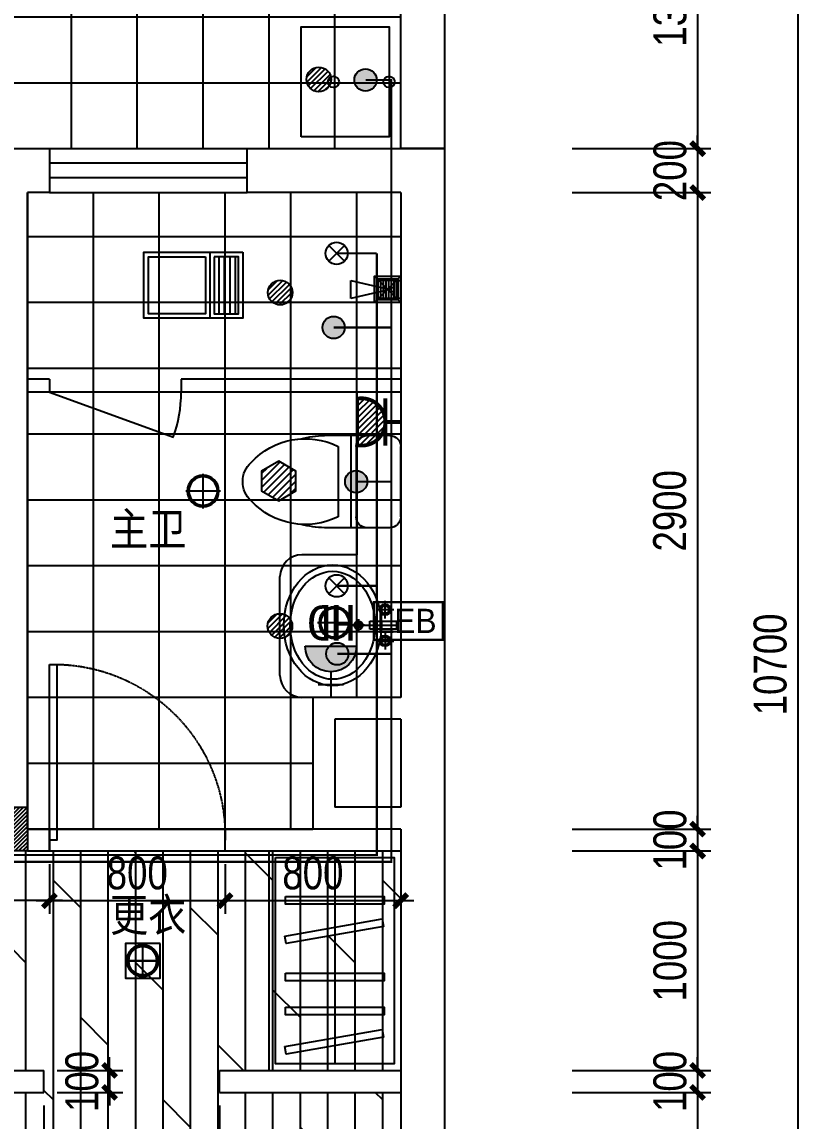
# Model space of a CAD drawing. Extents: x 160245 to 405305, y -111140 to 232735.
# Drawn here: x 276482 to 280076, y -100721 to -95713 of the extents above; entities that cross this region are included whole.
import ezdxf

# ---------------------------------------------------------------- set-up
doc = ezdxf.new("R2010")
doc.units = 0
doc.header["$LTSCALE"] = 10
doc.header["$MEASUREMENT"] = 0
doc.linetypes.add('DASH', pattern=[0.35, 0.25, -0.1])
doc.linetypes.add('DOTE', pattern=[2.42, 2, -0.2, 0.02, -0.2])
doc.layers.get('Defpoints').update_dxf_attribs({"color": 229})
for name, color, linetype in [('C-ceiling 天花', 153, 'Continuous'), ('C-Light 灯具', 107, 'Continuous'), ('D-插座', 2, 'Continuous'), ('Door 门', 107, 'Continuous'), ('P-floorpat地面', 8, 'Continuous'), ('P-Furniture 家具', 153, 'Continuous'), ('P-Make furniture 固定制作', 154, 'Continuous'), ('P-N wall 新建隔墙', 241, 'Continuous'), ('P-New Wall Size 隔墙尺寸', 8, 'Continuous'), ('P-O wall 原始墙体', 245, 'Continuous'), ('P-o 原建筑尺寸', 8, 'Continuous'), ('P-Text  平面文字', 9, 'Continuous'), ('P-Ware 洁具', 153, 'Continuous'), ('P-window 窗', 107, 'Continuous'), ('PW01-POWERPOINT___DATAPOIN', 2, 'Continuous'), ('Z-给排水', 6, 'Continuous'), ('插座说明', 2, 'Continuous')]:
    doc.layers.add(name, color=color, linetype=linetype)
doc.styles.add('PDC DIM', font='PMingLiU-ExtB.ttf', dxfattribs={"width": 0.85})
doc.styles.add('黑体', font='simhei.ttf')
doc.dimstyles.new('PDC-A2', dxfattribs={"dimscale": 0, "dimtxt": 2.5, "dimasz": 1, "dimexe": 1, "dimexo": 1, "dimgap": 0.7, "dimtad": 1, "dimdec": 0, "dimtxsty": 'PDC DIM', "dimblk": 'ARCHTICK', "dimcen": 1, "dimdle": 1, "dimclrd": 8, "dimclre": 8, "dimclrt": 9, "dimadec": 0, "dimazin": 0, "dimtfac": 1, "dimtdec": 0, "dimtix": 1, "dimtmove": 2, "dimatfit": 3, "dimldrblk": 'PDC A2 T R', "dimfxl": 10, "dimfxlon": 1, "dimarcsym": 0})

# ---------------------------------------------------------------- blocks, each defined once
blk = doc.blocks.new('$WINLIB2D$00000001')
at = {"color": 0}
for points in [[(-0.5, 0.5), (-0.5, -0.5)], [(-0.5, 0.5), (0.5, 0.5)], [(0.5, -0.5), (0.5, 0.5)], [(0.5, 0.1667), (-0.5, 0.1667)], [(0.5, -0.1667), (-0.5, -0.1667)], [(-0.5, -0.5), (0.5, -0.5)]]:
    blk.add_lwpolyline(points, dxfattribs=at)
blk = doc.blocks.new('_ArchTick')
at = {"color": 0, "linetype": 'ByBlock', "const_width": 0.4}
blk.add_lwpolyline([(-0.5, -0.5), (0.5, 0.5)], dxfattribs=at)
blk = doc.blocks.new('*D1028')
at = {"layer": 'Defpoints', "color": 0, "transparency": 16777216}
for p in [(278928.6, -94990.6), (278928.6, -96290.6), (279559.4, -96290.6)]:
    blk.add_point(p, dxfattribs=at)
at = {"layer": 'P-o 原建筑尺寸', "color": 8, "lineweight": -2, "transparency": 16777216}
for p, q in [((279559.4, -94930.6), (279559.4, -96350.6)), ((278988.6, -94990.6), (279619.4, -94990.6)), ((278988.6, -96290.6), (279619.4, -96290.6))]:
    blk.add_line(p, q, dxfattribs=at)
at = {"layer": 'P-o 原建筑尺寸', "color": 8, "lineweight": -2, "transparency": 16777216, "xscale": 60, "yscale": 60, "zscale": 60}
for p, rotation in [((279559.4, -94990.6), 90), ((279559.4, -96290.6), 270)]:
    blk.add_blockref('_ArchTick', p, dxfattribs=dict(at, rotation=rotation))
at = {"layer": 'P-o 原建筑尺寸', "color": 9, "transparency": 16777216, "insert": (279433.9, -95640.6), "char_height": 150, "attachment_point": 5, "rotation": 90, "style": 'PDC DIM'}
blk.add_mtext('1300', dxfattribs=at)
blk = doc.blocks.new('PDC A2 T R')
at = {"color": 0, "linetype": 'ByBlock'}
blk.add_line((0, 0), (-2, 0), dxfattribs=at)
for points in [[(-2.147, 0.886), (-1.491, 1.345), (-0.6, 0), (0, 0)], [(-2.147, -0.886), (-1.491, -1.345), (-0.6, 0), (0, 0)]]:
    blk.add_solid(points, dxfattribs=at)
blk = doc.blocks.new('*D1029')
at = {"layer": 'Defpoints', "color": 0, "transparency": 16777216}
for p in [(278928.6, -96290.6), (278928.6, -96490.6), (279559.4, -96490.6)]:
    blk.add_point(p, dxfattribs=at)
at = {"layer": 'P-o 原建筑尺寸', "color": 8, "lineweight": -2, "transparency": 16777216}
for p, q in [((279559.4, -96290.6), (279559.4, -96230.6)), ((278988.6, -96290.6), (279619.4, -96290.6)), ((279559.4, -96290.6), (279559.4, -96490.6)), ((278988.6, -96490.6), (279619.4, -96490.6)), ((279559.4, -96490.6), (279559.4, -96550.6))]:
    blk.add_line(p, q, dxfattribs=at)
at = {"layer": 'P-o 原建筑尺寸', "color": 8, "lineweight": -2, "transparency": 16777216, "xscale": 60, "yscale": 60, "zscale": 60}
for p, rotation in [((279559.4, -96290.6), 270), ((279559.4, -96490.6), 90)]:
    blk.add_blockref('_ArchTick', p, dxfattribs=dict(at, rotation=rotation))
at = {"layer": 'P-o 原建筑尺寸', "color": 9, "transparency": 16777216, "insert": (279433.9, -96390.6), "char_height": 150, "attachment_point": 5, "rotation": 90, "style": 'PDC DIM'}
blk.add_mtext('200', dxfattribs=at)
blk = doc.blocks.new('*D1030')
at = {"layer": 'Defpoints', "color": 0}
for p in [(278928.6, -96490.6), (278928.6, -99390.6), (279559.4, -99390.6)]:
    blk.add_point(p, dxfattribs=at)
at = {"layer": 'P-o 原建筑尺寸', "color": 8, "lineweight": -2}
for p, q in [((279559.4, -96430.6), (279559.4, -99450.6)), ((278988.6, -96490.6), (279619.4, -96490.6)), ((278988.6, -99390.6), (279619.4, -99390.6))]:
    blk.add_line(p, q, dxfattribs=at)
at = {"layer": 'P-o 原建筑尺寸', "color": 8, "lineweight": -2, "xscale": 60, "yscale": 60, "zscale": 60}
for p, rotation in [((279559.4, -96490.6), 90), ((279559.4, -99390.6), 270)]:
    blk.add_blockref('_ArchTick', p, dxfattribs=dict(at, rotation=rotation))
at = {"layer": 'P-o 原建筑尺寸', "color": 9, "insert": (279432.9, -97940.6), "char_height": 150, "attachment_point": 5, "rotation": 90, "style": 'PDC DIM'}
blk.add_mtext('2900', dxfattribs=at)
blk = doc.blocks.new('*D1031')
at = {"layer": 'Defpoints', "color": 0}
for p in [(278928.6, -99390.6), (278928.6, -99490.6), (279559.4, -99490.6)]:
    blk.add_point(p, dxfattribs=at)
at = {"layer": 'P-o 原建筑尺寸', "color": 8, "lineweight": -2}
for p, q in [((279559.4, -99390.6), (279559.4, -99330.6)), ((278988.6, -99390.6), (279619.4, -99390.6)), ((279559.4, -99390.6), (279559.4, -99490.6)), ((278988.6, -99490.6), (279619.4, -99490.6)), ((279559.4, -99490.6), (279559.4, -99550.6))]:
    blk.add_line(p, q, dxfattribs=at)
at = {"layer": 'P-o 原建筑尺寸', "color": 8, "lineweight": -2, "xscale": 60, "yscale": 60, "zscale": 60}
for p, rotation in [((279559.4, -99390.6), 270), ((279559.4, -99490.6), 90)]:
    blk.add_blockref('_ArchTick', p, dxfattribs=dict(at, rotation=rotation))
at = {"layer": 'P-o 原建筑尺寸', "color": 9, "insert": (279433.9, -99440.6), "char_height": 150, "attachment_point": 5, "rotation": 90, "style": 'PDC DIM'}
blk.add_mtext('100', dxfattribs=at)
blk = doc.blocks.new('*D1032')
at = {"layer": 'Defpoints', "color": 0}
for p in [(278928.6, -99490.6), (278928.6, -100490.6), (279559.4, -100490.6)]:
    blk.add_point(p, dxfattribs=at)
at = {"layer": 'P-o 原建筑尺寸', "color": 8, "lineweight": -2}
for p, q in [((279559.4, -99430.6), (279559.4, -100550.6)), ((278988.6, -99490.6), (279619.4, -99490.6)), ((278988.6, -100490.6), (279619.4, -100490.6))]:
    blk.add_line(p, q, dxfattribs=at)
at = {"layer": 'P-o 原建筑尺寸', "color": 8, "lineweight": -2, "xscale": 60, "yscale": 60, "zscale": 60}
for p, rotation in [((279559.4, -99490.6), 90), ((279559.4, -100490.6), 270)]:
    blk.add_blockref('_ArchTick', p, dxfattribs=dict(at, rotation=rotation))
at = {"layer": 'P-o 原建筑尺寸', "color": 9, "insert": (279433.9, -99990.6), "char_height": 150, "attachment_point": 5, "rotation": 90, "style": 'PDC DIM'}
blk.add_mtext('1000', dxfattribs=at)
blk = doc.blocks.new('*D1022')
at = {"layer": 'Defpoints', "color": 0}
for p in [(278928.6, -100490.6), (278928.6, -100590.6), (279559.4, -100590.6)]:
    blk.add_point(p, dxfattribs=at)
at = {"layer": 'P-o 原建筑尺寸', "color": 8, "lineweight": -2}
for p, q in [((279559.4, -100490.6), (279559.4, -100430.6)), ((278988.6, -100490.6), (279619.4, -100490.6)), ((279559.4, -100490.6), (279559.4, -100590.6)), ((278988.6, -100590.6), (279619.4, -100590.6)), ((279559.4, -100590.6), (279559.4, -100650.6))]:
    blk.add_line(p, q, dxfattribs=at)
at = {"layer": 'P-o 原建筑尺寸', "color": 8, "lineweight": -2, "xscale": 60, "yscale": 60, "zscale": 60}
for p, rotation in [((279559.4, -100490.6), 270), ((279559.4, -100590.6), 90)]:
    blk.add_blockref('_ArchTick', p, dxfattribs=dict(at, rotation=rotation))
at = {"layer": 'P-o 原建筑尺寸', "color": 9, "insert": (279433.9, -100540.6), "char_height": 150, "attachment_point": 5, "rotation": 90, "style": 'PDC DIM'}
blk.add_mtext('100', dxfattribs=at)
blk = doc.blocks.new('*D1023')
at = {"layer": 'Defpoints', "color": 0}
for p in [(278928.6, -100590.6), (278928.6, -103790.6), (279559.4, -103790.6)]:
    blk.add_point(p, dxfattribs=at)
at = {"layer": 'P-o 原建筑尺寸', "color": 8, "lineweight": -2}
for p, q in [((279559.4, -100530.6), (279559.4, -103850.6)), ((278988.6, -100590.6), (279619.4, -100590.6)), ((278988.6, -103790.6), (279619.4, -103790.6))]:
    blk.add_line(p, q, dxfattribs=at)
at = {"layer": 'P-o 原建筑尺寸', "color": 8, "lineweight": -2, "xscale": 60, "yscale": 60, "zscale": 60}
for p, rotation in [((279559.4, -100590.6), 90), ((279559.4, -103790.6), 270)]:
    blk.add_blockref('_ArchTick', p, dxfattribs=dict(at, rotation=rotation))
at = {"layer": 'P-o 原建筑尺寸', "color": 9, "insert": (279433.9, -102190.6), "char_height": 150, "attachment_point": 5, "rotation": 90, "style": 'PDC DIM'}
blk.add_mtext('3200', dxfattribs=at)
blk = doc.blocks.new('*D1025')
at = {"layer": 'Defpoints', "color": 0, "transparency": 16777216}
for p in [(278928.6, -93290.6), (278928.6, -103990.6), (280015.9, -103990.6)]:
    blk.add_point(p, dxfattribs=at)
at = {"layer": 'P-o 原建筑尺寸', "color": 8, "lineweight": -2, "transparency": 16777216}
for p, q in [((280015.9, -93230.6), (280015.9, -104050.6)), ((279415.9, -93290.6), (280075.9, -93290.6)), ((279415.9, -103990.6), (280075.9, -103990.6))]:
    blk.add_line(p, q, dxfattribs=at)
at = {"layer": 'P-o 原建筑尺寸', "color": 8, "lineweight": -2, "transparency": 16777216, "xscale": 60, "yscale": 60, "zscale": 60}
for p, rotation in [((280015.9, -93290.6), 90), ((280015.9, -103990.6), 270)]:
    blk.add_blockref('_ArchTick', p, dxfattribs=dict(at, rotation=rotation))
at = {"layer": 'P-o 原建筑尺寸', "color": 9, "transparency": 16777216, "insert": (279890.4, -98640.6), "char_height": 150, "attachment_point": 5, "rotation": 90, "style": 'PDC DIM'}
blk.add_mtext('10700', dxfattribs=at)
blk = doc.blocks.new('A$C437E590E')
at = {"color": 8, "linetype": 'ByBlock'}
for p, q in [((202.4, 421.9), (202.4, 501.2)), ((274.8, 313.2), (274.7, 509.9)), ((347.1, 421.9), (347.1, 501.2)), ((243.4, 461.6), (164, 461.5)), ((306.1, 461.6), (385.5, 461.5)), ((275, 368.1), (275, 311.8)), ((246.9, 339.9), (303.1, 339.9))]:
    blk.add_line(p, q, dxfattribs=at)
at = {"linetype": 'ByBlock'}
for p, q in [((256.9, 392.6), (256.9, 514.1)), ((292.6, 514.1), (256.9, 514.1)), ((292.6, 514.1), (292.6, 392.6)), ((292.6, 392.6), (256.9, 392.6))]:
    blk.add_line(p, q, dxfattribs=at)
for centre, radius in [((203.7, 461.5), 25), ((203.7, 461.5), 17.9), ((345.8, 461.5), 25), ((345.8, 461.5), 17.9)]:
    blk.add_circle(centre, radius, dxfattribs=at)
at = {"color": 8, "linetype": 'ByBlock'}
for radius in [19.5, 11.9]:
    blk.add_circle((275, 339.9), radius, dxfattribs=at)
at = {"linetype": 'ByBlock'}
blk.add_ellipse((275, 222.4), major_axis=(-275, 0), ratio=0.809091, dxfattribs=at)
at = {"color": 8, "linetype": 'ByBlock'}
blk.add_ellipse((275, 222.4), major_axis=(-246, 0), ratio=0.786583, dxfattribs=at)
blk = doc.blocks.new('asdfsdafa3')
for p, q in [((201603.3, -49206.7), (201707.3, -49206.7)), ((201707.3, -49206.7), (201901.1, -49206.7)), ((201781.6, -49206.7), (201781.6, -49626.7)), ((201553.7, -49577.2), (201553.7, -49256.2)), ((201756.8, -49256.2), (201756.8, -49577.2)), ((201839, -49256.2), (201839, -49577.2)), ((201603.3, -49626.7), (201707.3, -49626.7)), ((201707.3, -49626.7), (201901.1, -49626.7))]:
    blk.add_line(p, q)
for centre, radius, start, end in [((201603.3, -49256.2), 49.5, 90, 180), ((201707.3, -49256.2), 49.5, 0, 90), ((201988.1, -49558.2), 336.8, 42.8306, 116.2777), ((201885.5, -49706.4), 499.9, 75.8795, 88.2029), ((202157.1, -49415.6), 116.3, 359.4502, 47.9126), ((202157.1, -49417.8), 116.3, 312.0874, 0.5498), ((201988.1, -49275.2), 336.8, 243.7223, 317.1694), ((201603.3, -49577.2), 49.5, 180, 270), ((201707.3, -49577.2), 49.5, 270, 0), ((201885.5, -49127.1), 499.9, 271.7971, 284.1205)]:
    blk.add_arc(centre, radius, start, end)
blk = doc.blocks.new('A$C17F62748')
at = {"linetype": 'ByBlock'}
for p, q in [((60, 49.6), (19, 226.7)), ((19, 226.7), (101, 226.7)), ((101, 226.7), (60, 49.6)), ((120, 0), (0, 120)), ((0, 0), (120, 120)), ((18, 102), (102, 102)), ((18, 90), (102, 90)), ((18, 78), (102, 78)), ((18, 66), (102, 66)), ((18, 54), (102, 54)), ((51.2, 58.9), (51.2, 27.6)), ((68.8, 58.9), (68.8, 27.6)), ((18, 42), (102, 42)), ((18, 30), (102, 30)), ((99.4, 27.6), (20.6, 27.6)), ((20.6, 27.6), (20.6, 0)), ((99.4, 0), (99.4, 27.6))]:
    blk.add_line(p, q, dxfattribs=at)
for points in [[(0, 120), (120, 120), (120, 0), (0, 0)], [(12, 108), (108, 108), (108, 12), (12, 12)], [(18, 102), (102, 102), (102, 18), (18, 18)]]:
    blk.add_lwpolyline(points, close=True, dxfattribs=at)
blk = doc.blocks.new('fffg')
blk.add_lwpolyline([(143.1, 669.9), (109, 669.9), (109, -130.1), (143.1, -130.1)], close=True)
at = {"color": 8, "linetype": 'DASH'}
blk.add_arc((123.2, -110.2), 780.4, 88.5421, 181.4579, dxfattribs=at)
blk = doc.blocks.new('*D2202')
at = {"layer": 'Defpoints', "color": 0, "transparency": 16777216}
for p in [(275756.9, -100590.6), (276581.9, -100590.6), (276581.9, -101074.2)]:
    blk.add_point(p, dxfattribs=at)
at = {"layer": 'P-New Wall Size 隔墙尺寸', "color": 8, "lineweight": -2, "transparency": 16777216}
for p, q in [((275756.9, -100650.6), (275756.9, -101134.2)), ((276581.9, -100650.6), (276581.9, -101134.2)), ((275696.9, -101074.2), (276641.9, -101074.2))]:
    blk.add_line(p, q, dxfattribs=at)
at = {"layer": 'P-New Wall Size 隔墙尺寸', "color": 8, "lineweight": -2, "transparency": 16777216, "xscale": 60, "yscale": 60, "zscale": 60, "rotation": 180}
blk.add_blockref('_ArchTick', (275756.9, -101074.2), dxfattribs=at)
at = {"layer": 'P-New Wall Size 隔墙尺寸', "color": 8, "lineweight": -2, "transparency": 16777216, "xscale": 60, "yscale": 60, "zscale": 60}
blk.add_blockref('_ArchTick', (276581.9, -101074.2), dxfattribs=at)
at = {"layer": 'P-New Wall Size 隔墙尺寸', "color": 9, "transparency": 16777216, "insert": (276169.4, -100947.3), "char_height": 150, "attachment_point": 5, "style": 'PDC DIM'}
blk.add_mtext('825', dxfattribs=at)
blk = doc.blocks.new('*D2203')
at = {"layer": 'Defpoints', "color": 0, "transparency": 16777216}
for p in [(276581.9, -100590.6), (277381.9, -100590.6), (277381.9, -101074.2)]:
    blk.add_point(p, dxfattribs=at)
at = {"layer": 'P-New Wall Size 隔墙尺寸', "color": 8, "lineweight": -2, "transparency": 16777216}
for p, q in [((276581.9, -100650.6), (276581.9, -101134.2)), ((277381.9, -100650.6), (277381.9, -101134.2)), ((276521.9, -101074.2), (277441.9, -101074.2))]:
    blk.add_line(p, q, dxfattribs=at)
at = {"layer": 'P-New Wall Size 隔墙尺寸', "color": 8, "lineweight": -2, "transparency": 16777216, "xscale": 60, "yscale": 60, "zscale": 60, "rotation": 180}
blk.add_blockref('_ArchTick', (276581.9, -101074.2), dxfattribs=at)
at = {"layer": 'P-New Wall Size 隔墙尺寸', "color": 8, "lineweight": -2, "transparency": 16777216, "xscale": 60, "yscale": 60, "zscale": 60}
blk.add_blockref('_ArchTick', (277381.9, -101074.2), dxfattribs=at)
at = {"layer": 'P-New Wall Size 隔墙尺寸', "color": 9, "transparency": 16777216, "insert": (276981.9, -100948.7), "char_height": 150, "attachment_point": 5, "style": 'PDC DIM'}
blk.add_mtext('800', dxfattribs=at)
blk = doc.blocks.new('*D2204')
at = {"layer": 'Defpoints', "color": 0, "transparency": 16777216}
for p in [(277381.9, -100590.6), (278206.9, -100590.6), (278206.9, -101074.2)]:
    blk.add_point(p, dxfattribs=at)
at = {"layer": 'P-New Wall Size 隔墙尺寸', "color": 8, "lineweight": -2, "transparency": 16777216}
for p, q in [((277381.9, -100650.6), (277381.9, -101134.2)), ((278206.9, -100650.6), (278206.9, -101134.2)), ((277321.9, -101074.2), (278266.9, -101074.2))]:
    blk.add_line(p, q, dxfattribs=at)
at = {"layer": 'P-New Wall Size 隔墙尺寸', "color": 8, "lineweight": -2, "transparency": 16777216, "xscale": 60, "yscale": 60, "zscale": 60, "rotation": 180}
blk.add_blockref('_ArchTick', (277381.9, -101074.2), dxfattribs=at)
at = {"layer": 'P-New Wall Size 隔墙尺寸', "color": 8, "lineweight": -2, "transparency": 16777216, "xscale": 60, "yscale": 60, "zscale": 60}
blk.add_blockref('_ArchTick', (278206.9, -101074.2), dxfattribs=at)
at = {"layer": 'P-New Wall Size 隔墙尺寸', "color": 9, "transparency": 16777216, "insert": (277794.4, -100947.3), "char_height": 150, "attachment_point": 5, "style": 'PDC DIM'}
blk.add_mtext('825', dxfattribs=at)
blk = doc.blocks.new('*D2210')
at = {"layer": 'Defpoints', "color": 0, "transparency": 16777216}
for p in [(275856.9, -99490.6), (276606.9, -99490.6), (275856.9, -99716.9)]:
    blk.add_point(p, dxfattribs=at)
at = {"layer": 'P-New Wall Size 隔墙尺寸', "color": 8, "lineweight": -2, "transparency": 16777216}
for p, q in [((275856.9, -99550.6), (275856.9, -99776.9)), ((276606.9, -99550.6), (276606.9, -99776.9)), ((276666.9, -99716.9), (275796.9, -99716.9))]:
    blk.add_line(p, q, dxfattribs=at)
at = {"layer": 'P-New Wall Size 隔墙尺寸', "color": 8, "lineweight": -2, "transparency": 16777216, "xscale": 60, "yscale": 60, "zscale": 60, "rotation": 180}
blk.add_blockref('_ArchTick', (275856.9, -99716.9), dxfattribs=at)
at = {"layer": 'P-New Wall Size 隔墙尺寸', "color": 8, "lineweight": -2, "transparency": 16777216, "xscale": 60, "yscale": 60, "zscale": 60}
blk.add_blockref('_ArchTick', (276606.9, -99716.9), dxfattribs=at)
at = {"layer": 'P-New Wall Size 隔墙尺寸', "color": 9, "transparency": 16777216, "insert": (276231.9, -99590), "char_height": 150, "attachment_point": 5, "style": 'PDC DIM'}
blk.add_mtext('750', dxfattribs=at)
blk = doc.blocks.new('*D2211')
at = {"layer": 'Defpoints', "color": 0, "transparency": 16777216}
for p in [(276606.9, -99490.6), (277406.9, -99490.6), (277406.9, -99716.9)]:
    blk.add_point(p, dxfattribs=at)
at = {"layer": 'P-New Wall Size 隔墙尺寸', "color": 8, "lineweight": -2, "transparency": 16777216}
for p, q in [((276606.9, -99550.6), (276606.9, -99776.9)), ((277406.9, -99550.6), (277406.9, -99776.9)), ((276546.9, -99716.9), (277466.9, -99716.9))]:
    blk.add_line(p, q, dxfattribs=at)
at = {"layer": 'P-New Wall Size 隔墙尺寸', "color": 8, "lineweight": -2, "transparency": 16777216, "xscale": 60, "yscale": 60, "zscale": 60, "rotation": 180}
blk.add_blockref('_ArchTick', (276606.9, -99716.9), dxfattribs=at)
at = {"layer": 'P-New Wall Size 隔墙尺寸', "color": 8, "lineweight": -2, "transparency": 16777216, "xscale": 60, "yscale": 60, "zscale": 60}
blk.add_blockref('_ArchTick', (277406.9, -99716.9), dxfattribs=at)
at = {"layer": 'P-New Wall Size 隔墙尺寸', "color": 9, "transparency": 16777216, "insert": (277006.9, -99591.4), "char_height": 150, "attachment_point": 5, "style": 'PDC DIM'}
blk.add_mtext('800', dxfattribs=at)
blk = doc.blocks.new('*D2212')
at = {"layer": 'Defpoints', "color": 0, "transparency": 16777216}
for p in [(277406.9, -99490.6), (278206.9, -99490.6), (278206.9, -99716.9)]:
    blk.add_point(p, dxfattribs=at)
at = {"layer": 'P-New Wall Size 隔墙尺寸', "color": 8, "lineweight": -2, "transparency": 16777216}
for p, q in [((277406.9, -99550.6), (277406.9, -99776.9)), ((278206.9, -99550.6), (278206.9, -99776.9)), ((277346.9, -99716.9), (278266.9, -99716.9))]:
    blk.add_line(p, q, dxfattribs=at)
at = {"layer": 'P-New Wall Size 隔墙尺寸', "color": 8, "lineweight": -2, "transparency": 16777216, "xscale": 60, "yscale": 60, "zscale": 60, "rotation": 180}
blk.add_blockref('_ArchTick', (277406.9, -99716.9), dxfattribs=at)
at = {"layer": 'P-New Wall Size 隔墙尺寸', "color": 8, "lineweight": -2, "transparency": 16777216, "xscale": 60, "yscale": 60, "zscale": 60}
blk.add_blockref('_ArchTick', (278206.9, -99716.9), dxfattribs=at)
at = {"layer": 'P-New Wall Size 隔墙尺寸', "color": 9, "transparency": 16777216, "insert": (277806.9, -99591.4), "char_height": 150, "attachment_point": 5, "style": 'PDC DIM'}
blk.add_mtext('800', dxfattribs=at)
blk = doc.blocks.new('*D2217')
at = {"layer": 'Defpoints', "color": 0, "transparency": 16777216}
for p in [(276581.9, -100490.6), (276581.9, -100590.6), (276880.9, -100590.6)]:
    blk.add_point(p, dxfattribs=at)
at = {"layer": 'P-New Wall Size 隔墙尺寸', "color": 8, "lineweight": -2, "transparency": 16777216}
for p, q in [((276880.9, -100490.6), (276880.9, -100430.6)), ((276641.9, -100490.6), (276940.9, -100490.6)), ((276880.9, -100490.6), (276880.9, -100590.6)), ((276641.9, -100590.6), (276940.9, -100590.6)), ((276880.9, -100590.6), (276880.9, -100650.6))]:
    blk.add_line(p, q, dxfattribs=at)
at = {"layer": 'P-New Wall Size 隔墙尺寸', "color": 8, "lineweight": -2, "transparency": 16777216, "xscale": 60, "yscale": 60, "zscale": 60}
for p, rotation in [((276880.9, -100490.6), 270), ((276880.9, -100590.6), 90)]:
    blk.add_blockref('_ArchTick', p, dxfattribs=dict(at, rotation=rotation))
at = {"layer": 'P-New Wall Size 隔墙尺寸', "color": 9, "transparency": 16777216, "insert": (276755.4, -100540.6), "char_height": 150, "attachment_point": 5, "rotation": 90, "style": 'PDC DIM'}
blk.add_mtext('100', dxfattribs=at)
blk = doc.blocks.new('322')
at = {"layer": 'C-ceiling 天花'}
h = blk.add_hatch(dxfattribs=at)
h.set_pattern_fill('ANSI31', color=8, scale=200, angle=135, double=1)
h.set_pattern_definition([(180, (514666.723, -303545.206), (-5e-15, -25), [])])
h.paths.add_polyline_path([(514666.7, -303490.2), (514406.7, -303490.2), (514406.7, -303600.2), (514666.7, -303600.2)])
blk.add_lwpolyline([(514386.7, -303470.2), (514686.7, -303470.2), (514686.7, -303920.2), (514386.7, -303920.2)], close=True)
at = {"layer": 'C-ceiling 天花', "color": 8}
for p, q in [((514386.7, -303620.2), (514686.7, -303620.2)), ((514686.7, -303920.2), (514686.7, -303920.2))]:
    blk.add_line(p, q, dxfattribs=at)
for points in [[(514406.7, -303600.2), (514666.7, -303600.2), (514666.7, -303490.2), (514406.7, -303490.2)], [(514406.7, -303640.2), (514666.7, -303640.2), (514666.7, -303900.2), (514406.7, -303900.2)]]:
    blk.add_lwpolyline(points, close=True, dxfattribs=at)
blk = doc.blocks.new('232')
for points in [[(4141.589, 136.184), (4141.59, 138.824)], [(4140.269, 137.504), (4142.909, 137.504)]]:
    blk.add_lwpolyline(points)
for radius in [1.2, 1.08]:
    blk.add_circle((4141.589, 137.504), radius)
blk = doc.blocks.new('065')
blk.add_hatch(color=256).paths.add_polyline_path([(-50, 0), (50, 0, 1.000002)])
for p, q in [((0, 50), (0, 100)), ((-25, 75), (25, 75)), ((-50, 0), (50, 0))]:
    blk.add_line(p, q)
blk.add_arc((0, 0), 50, 0, 180)
blk = doc.blocks.new('A$C3D206638')
at = {"layer": 'PW01-POWERPOINT___DATAPOIN', "linetype": 'ByBlock', "xscale": -1.293600001190498, "yscale": 1.293599999326034, "zscale": 1.2936}
blk.add_blockref('065', (65.4, 123.6), dxfattribs=at)
at = {"layer": 'PW01-POWERPOINT___DATAPOIN', "linetype": 'ByBlock', "style": '黑体'}
blk.add_text('HD', height=90, dxfattribs=at).set_placement((2.6, 19.4))
blk = doc.blocks.new('ccc')
at = {"const_width": 15}
for points in [[(382762, 218738.5), (382762, 218798.5)], [(382854.5, 218738.5), (382669.5, 218738.5)]]:
    blk.add_lwpolyline(points, dxfattribs=at)
blk.add_lwpolyline([(382670.7, 218631, -0.040743), (382669.5, 218646, -1), (382854.5, 218646, -0.040743), (382853.2, 218631, -0.040743)], format="xyb", dxfattribs=at)
blk = doc.blocks.new('A$C5FC36DE5')
at = {"layer": 'PW01-POWERPOINT___DATAPOIN'}
h = blk.add_hatch(dxfattribs=at)
h.set_pattern_fill('ANSI31', color=256, scale=5)
h.set_pattern_definition([(45, (-457911.72, 50190.94), (-11.22532015, 11.22532015), [])])
h.paths.add_polyline_path([(162.5, 185.6, 0.040743), (148, 186.8, 1), (148, 7.3, 0.040743), (162.5, 8.5)])
blk.add_line((162.5, 8.5), (162.5, 185.6), dxfattribs=at)
at = {"layer": 'PW01-POWERPOINT___DATAPOIN', "linetype": 'ByBlock', "xscale": 0.9702000009383498, "yscale": 0.9702000009383498, "zscale": 0.9702000009383498, "rotation": 90}
blk.add_blockref('ccc', (212278.3, -371258.6), dxfattribs=at)
blk = doc.blocks.new('A$C360C77EA')
at = {"linetype": 'Continuous', "ltscale": 0.5, "const_width": 21.5}
blk.add_lwpolyline([(54, 435), (707, 435), (707, 77), (54, 77), (54, 435)], dxfattribs=at)
at = {"linetype": 'Continuous', "ltscale": 0.5, "style": 'PDC DIM'}
blk.add_text('LEB', height=229.4, dxfattribs=at).set_placement((80, 143))
blk = doc.blocks.new('ceiling light100')
for p, q in [((0, -26.4), (0, 26.4)), ((-26.4, 0), (26.4, 0))]:
    blk.add_line(p, q)
blk.add_lwpolyline([(-26.4, 26.4), (26.4, 26.4), (26.4, -26.4), (-26.4, -26.4)], close=True)
for radius in [24, 21.6]:
    blk.add_circle((0, 0), radius)

msp = doc.modelspace()

# ---------------------------------------------------------------- hatches: boundary and pattern name
at = {"layer": 'P-floorpat地面'}
h = msp.add_hatch(dxfattribs=at)
h.set_pattern_fill('_USER', color=250, scale=300, double=1, pattern_type=0)
h.set_pattern_definition([(0, (271006.93, -96290.64), (0, 300), []), (90, (271006.93, -96290.64), (-300, 2e-14), [])])
h.paths.add_polyline_path([(278206.9, -93490.6), (274506.9, -93490.6), (274506.9, -94990.6), (270606.9, -94990.6), (270606.9, -95890.6), (271006.9, -95890.6), (271006.9, -96290.6), (271206.9, -96290.6), (272706.9, -96290.6), (273206.9, -96290.6), (273406.9, -96290.6), (274306.9, -96290.6), (276406.9, -96290.6), (276606.9, -96290.6), (277506.9, -96290.6), (278206.9, -96290.6), (278206.9, -95590.6)])
h = msp.add_hatch(dxfattribs=at)
h.set_pattern_fill('DOLMIT', color=250, scale=500, angle=90)
h.paths.add_polyline_path([(275756.9, -99490.6), (274556.9, -99490.6), (274556.9, -99590.6), (274456.9, -99590.6), (274456.9, -99490.6), (274456.9, -99290.6), (274796.9, -99290.6), (274796.9, -98490.6), (274456.9, -98490.6), (274456.9, -97340.6), (274306.9, -97340.6), (274306.9, -96490.6), (273406.9, -96490.6), (273306.9, -96490.6), (273306.9, -96540.6), (273106.9, -96540.6), (273106.9, -96490.6), (272706.9, -96490.6), (271206.9, -96490.6), (271006.9, -96490.6), (270606.9, -96490.6), (270606.9, -98090.6), (270606.9, -98340.6), (272806.9, -98340.6), (272806.9, -97390.6), (273106.9, -97390.6), (273106.9, -97340.6), (273306.9, -97340.6), (273306.9, -97490.6), (273106.9, -97490.6), (272906.9, -97490.6), (272906.9, -98340.6), (273206.9, -98340.6), (273306.9, -98340.6), (273306.9, -99040.6), (273306.9, -99940.6), (273306.9, -100740.6), (273556.9, -100740.6), (273556.9, -100840.6), (270606.9, -100840.6), (270606.9, -101990.6), (271306.9, -101990.6), (271306.9, -102190.6), (270606.9, -102190.6), (270606.9, -103790.6), (271406.9, -103790.6), (273506.9, -103790.6), (274456.9, -103790.6), (274456.9, -100840.6), (274356.9, -100840.6), (274356.9, -100740.6), (274456.9, -100740.6), (274456.9, -100390.6), (274556.9, -100390.6), (274556.9, -103790.6), (274706.9, -103790.6), (277406.9, -103790.6), (278206.9, -103790.6), (278206.9, -100590.6), (277381.9, -100590.6), (277381.9, -100490.6), (278206.9, -100490.6), (278206.9, -99490.6), (277406.9, -99490.6), (276606.9, -99490.6), (276506.9, -99490.6), (275856.9, -99490.6), (275856.9, -100490.6), (276581.9, -100490.6), (276581.9, -100590.6), (275756.9, -100590.6)])
h = msp.add_hatch(dxfattribs=at)
h.set_pattern_fill('_USER', color=250, scale=300, double=1, pattern_type=0)
h.set_pattern_definition([(0, (276506.93, -99390.64), (0, 300), []), (90, (276506.93, -99390.64), (-300, 2e-14), [])])
h.paths.add_polyline_path([(276506.9, -99290.6), (276506.9, -99390.6), (276606.9, -99390.6), (277406.9, -99390.6), (277806.9, -99390.6), (277806.9, -98790.6), (278206.9, -98790.6), (278206.9, -96490.6), (277506.9, -96490.6), (276606.9, -96490.6), (276506.9, -96490.6)])
at = {"layer": 'P-O wall 原始墙体'}
h = msp.add_hatch(dxfattribs=at)
h.set_pattern_fill('ANSI31', color=256, scale=100, style=0)
h.set_pattern_definition([(45, (59491.276, 0), (-8.83883476, 8.83883476), [])])
h.paths.add_polyline_path([(275606.9, -99290.6), (275606.9, -99490.6), (276506.9, -99490.6), (276506.9, -99290.6), (276306.9, -99290.6)])
at = {"layer": 'Z-给排水', "linetype": 'ByBlock', "lineweight": -2}
h = msp.add_hatch(dxfattribs=at)
h.set_pattern_fill('_USER', color=256, scale=16.875, angle=45, style=0, pattern_type=0)
h.set_pattern_definition([(45, (270155.226, -602314.473), (-11.93242693, 11.93242693), [])])
edge = h.paths.add_edge_path()
edge.add_arc((277833.9, -95975.2), 56.2, 0, 360)
h = msp.add_hatch(color=256, dxfattribs=at)
edge = h.paths.add_edge_path()
edge.add_arc((278046.7, -95977.5), 50.6, 0, 360)
h = msp.add_hatch(dxfattribs=at)
h.set_pattern_fill('_USER', color=256, scale=16.875, angle=45, style=0, pattern_type=0)
h.set_pattern_definition([(45, (269979.223, -603285.753), (-11.93242693, 11.93242693), [])])
edge = h.paths.add_edge_path()
edge.add_arc((277657.9, -96946.5), 56.2, 0, 360)
h = msp.add_hatch(color=256, dxfattribs=at)
edge = h.paths.add_edge_path()
edge.add_arc((277901.6, -97105.3), 50.6, 0, 360)
at = {"layer": 'Z-给排水', "lineweight": -2, "ltscale": 10}
h = msp.add_hatch(dxfattribs=at)
h.set_pattern_fill('_USER', color=256, scale=22.5, angle=45, style=0, pattern_type=0)
h.set_pattern_definition([(45, (257686.517, -109543.176), (-15.909903, 15.909903), [])])
h.paths.add_polyline_path([(277651.6, -97894.8), (277729.5, -97849.8), (277729.5, -97759.8), (277651.6, -97714.8), (277573.6, -97759.8), (277573.6, -97849.8)])
at = {"layer": 'Z-给排水', "linetype": 'ByBlock', "lineweight": -2}
h = msp.add_hatch(color=256, dxfattribs=at)
edge = h.paths.add_edge_path()
edge.add_arc((278003.9, -97807.6), 50.6, 0, 360)
h = msp.add_hatch(dxfattribs=at)
h.set_pattern_fill('_USER', color=256, scale=16.875, angle=45, style=0, pattern_type=0)
h.set_pattern_definition([(45, (269978.218, -604804.872), (-11.93242693, 11.93242693), [])])
edge = h.paths.add_edge_path()
edge.add_arc((277656.9, -98465.6), 56.2, 0, 360)
h = msp.add_hatch(color=256, dxfattribs=at)
edge = h.paths.add_edge_path()
edge.add_arc((277917.8, -98592.5), 50.6, 0, 360)

# ---------------------------------------------------------------- linework, layer by layer
at = {"layer": 'C-ceiling 天花'}
msp.add_lwpolyline([(276606.9, -99490.6), (277406.9, -99490.6), (277406.9, -99390.6), (276606.9, -99390.6)], close=True, dxfattribs=at)
at = {"layer": 'P-floorpat地面'}
msp.add_lwpolyline([(276606.9, -99490.6), (277406.9, -99490.6), (277406.9, -99390.6), (276606.9, -99390.6)], close=True, dxfattribs=at)
at = {"layer": 'P-Furniture 家具', "linetype": 'ByBlock'}
for p, q in [((276606.9, -97340.6), (276506.9, -97340.6)), ((276606.9, -97340.6), (276606.9, -97400.6)), ((278206.9, -97340.6), (277206.9, -97340.6)), ((277206.9, -97340.6), (277206.9, -97400.6)), ((278206.9, -97400.6), (276506.9, -97400.6)), ((276606.9, -97400.6), (277171.3, -97604.4)), ((278006.9, -97400.6), (278006.9, -98140.6)), ((278006.9, -98140.6), (277756.9, -98140.6)), ((277656.9, -98690.6), (277656.9, -98240.6)), ((277806.9, -98790.6), (277756.9, -98790.6))]:
    msp.add_line(p, q, dxfattribs=at)
at = {"layer": 'P-Furniture 家具', "color": 8}
msp.add_lwpolyline([(277753.8, -96236.3), (277753.8, -95736.3), (278153.8, -95736.3), (278153.8, -96236.3)], close=True, dxfattribs=at)
for centre in [(277900.5, -95986.3), (278153.8, -95986.3)]:
    msp.add_circle(centre, 25.7, dxfattribs=at)
at = {"layer": 'P-Furniture 家具', "linetype": 'ByBlock'}
for centre, radius, start, end in [((276606.9, -97400.6), 600, 340.1443, 0), ((277756.9, -98240.6), 100, 90, 180), ((277756.9, -98690.6), 100, 180, 270)]:
    msp.add_arc(centre, radius, start, end, dxfattribs=at)
at = {"layer": 'P-Make furniture 固定制作'}
msp.add_line((277606.9, -99490.6), (277606.9, -100490.6), dxfattribs=at)
at = {"layer": 'P-Make furniture 固定制作', "color": 8}
msp.add_line((277906.9, -99520.6), (277906.9, -100460.6), dxfattribs=at)
for points in [[(277636.9, -99520.6), (278176.9, -99520.6), (278176.9, -100460.6), (277636.9, -100460.6)], [(277681.9, -99698.2), (278131.9, -99698.2), (278131.9, -99733.2), (277681.9, -99733.2)], [(277679.3, -99878), (278122.4, -99799.9), (278128.5, -99834.4), (277685.3, -99912.5)], [(277681.9, -100047.6), (278131.9, -100047.6), (278131.9, -100082.6), (277681.9, -100082.6)], [(277681.9, -100202.3), (278131.9, -100202.3), (278131.9, -100237.3), (277681.9, -100237.3)], [(277679.3, -100382.1), (278122.4, -100304), (278128.5, -100338.4), (277685.3, -100416.6)]]:
    msp.add_lwpolyline(points, close=True, dxfattribs=at)
at = {"layer": 'P-N wall 新建隔墙'}
for p, q in [((276606.9, -99390.6), (276506.9, -99390.6)), ((276606.9, -99490.6), (276606.9, -99390.6)), ((277406.9, -99490.6), (277406.9, -99390.6)), ((277806.9, -99390.6), (277406.9, -99390.6)), ((276506.9, -99490.6), (276606.9, -99490.6)), ((277406.9, -99490.6), (278206.9, -99490.6)), ((275856.9, -100490.6), (276581.9, -100490.6)), ((276581.9, -100590.6), (276581.9, -100490.6)), ((277381.9, -100590.6), (277381.9, -100490.6)), ((277381.9, -100490.6), (278206.9, -100490.6)), ((275756.9, -100590.6), (276581.9, -100590.6)), ((277381.9, -100590.6), (278206.9, -100590.6))]:
    msp.add_line(p, q, dxfattribs=at)
at = {"layer": 'P-O wall 原始墙体'}
for p, q in [((276406.9, -96290.6), (276606.9, -96290.6)), ((276606.9, -96290.6), (276606.9, -96490.6)), ((277506.9, -96490.6), (277506.9, -96290.6)), ((277506.9, -96290.6), (278406.9, -96290.6)), ((278406.9, -96290.6), (278406.9, -98790.6)), ((276506.9, -96490.6), (276506.9, -99290.6)), ((276606.9, -96490.6), (276506.9, -96490.6)), ((278206.9, -96490.6), (277506.9, -96490.6)), ((278206.9, -96490.6), (278206.9, -98790.6)), ((277806.9, -98790.6), (277806.9, -99390.6)), ((278206.9, -98790.6), (277806.9, -98790.6)), ((278406.9, -98790.6), (278406.9, -99390.6)), ((278206.9, -98890.6), (277906.9, -98890.6)), ((277906.9, -98890.6), (277906.9, -99290.6)), ((278206.9, -98890.6), (278206.9, -99290.6)), ((276306.9, -99290.6), (276506.9, -99290.6)), ((276506.9, -99290.6), (276506.9, -99490.6)), ((278206.9, -99290.6), (277906.9, -99290.6)), ((278206.9, -99390.6), (277806.9, -99390.6)), ((278206.9, -99390.6), (278206.9, -103790.6)), ((278406.9, -99390.6), (278406.9, -101690.6)), ((276506.9, -99490.6), (274456.9, -99490.6))]:
    msp.add_line(p, q, dxfattribs=at)
msp.add_lwpolyline([(278206.9, -95590.6), (278406.9, -95590.6), (278406.9, -96290.6), (278206.9, -96290.6)], close=True, dxfattribs=at)
at = {"layer": 'Z-给排水', "color": 2, "linetype": 'ByBlock', "lineweight": -2}
for p, q in [((277879.2, -96803.4), (277950.8, -96731.8)), ((277879.2, -96731.8), (277950.8, -96803.4)), ((277879.9, -98318.3), (277951.5, -98246.7)), ((277879.9, -98246.7), (277951.5, -98318.3))]:
    msp.add_line(p, q, dxfattribs=at)
at = {"layer": 'Z-给排水', "color": 6, "linetype": 'ByBlock', "lineweight": -2, "const_width": 10}
for points in [[(278164, -99055.1), (278164, -95977.5), (278046.7, -95977.5)], [(277901.6, -97105.3), (278164, -97105.3)], [(278003.9, -97807.6), (278164, -97807.6)], [(277917.8, -98592.5), (278164, -98592.5)], [(272921.8, -100681.4), (274624, -100681.4), (274624, -99539.6), (278164, -99539.6), (278164, -99055.1)]]:
    msp.add_lwpolyline(points, dxfattribs=at)
at = {"layer": 'Z-给排水', "color": 2, "linetype": 'DOTE', "lineweight": -2, "ltscale": 0.1, "const_width": 10}
for points in [[(277915, -96767.6), (278097.9, -96767.6)], [(278097.9, -96767.6), (278097.9, -98990.3)], [(277915.7, -98282.5), (278097.9, -98282.5)], [(270713, -100514.3), (270713, -100623.2), (274587.1, -100623.2), (274587.1, -99509.1), (278097.9, -99509.1), (278097.9, -98990.3)]]:
    msp.add_lwpolyline(points, dxfattribs=at)
at = {"layer": 'Z-给排水', "linetype": 'ByBlock', "lineweight": -2, "elevation": -6.9}
msp.add_lwpolyline([(277651.6, -97894.8), (277729.5, -97849.8), (277729.5, -97759.8), (277651.6, -97714.8), (277573.6, -97759.8), (277573.6, -97849.8)], close=True, dxfattribs=at)
at = {"layer": 'Z-给排水', "linetype": 'ByBlock', "lineweight": -2}
for centre, radius in [((277833.9, -95975.2), 56.2), ((278046.7, -95977.5), 50.6), ((277657.9, -96946.5), 56.2), ((277901.6, -97105.3), 50.6), ((278003.9, -97807.6), 50.6), ((277656.9, -98465.6), 56.2), ((277917.8, -98592.5), 50.6)]:
    msp.add_circle(centre, radius, dxfattribs=at)
at = {"layer": 'Z-给排水', "color": 2, "linetype": 'ByBlock', "lineweight": -2}
for centre in [(277915, -96767.6), (277915.7, -98282.5)]:
    msp.add_circle(centre, 50.6, dxfattribs=at)

# ---------------------------------------------------------------- block references
at = {"layer": 'C-Light 灯具', "color": 8, "rotation": 270}
msp.add_blockref('322', (580957.7, 417623.8), dxfattribs=at)
at = {"layer": 'C-Light 灯具', "yscale": 60.00000000000004, "zscale": 60.00000000000004}
for p, xscale in [((525802.3, -106100.9), -60.00000000000004), ((526402.3, -106700.9), -60.00000000000004), ((28536.6, -108240.9), 60.00000000000004)]:
    msp.add_blockref('232', p, dxfattribs=dict(at, xscale=xscale))
at = {"layer": 'C-Light 灯具', "xscale": -3.00000018821085, "yscale": 3.000000188257559, "zscale": 3.000000188254501, "rotation": 359.979702166623}
msp.add_blockref('ceiling light100', (277031.9, -99990.7), dxfattribs=at)
at = {"layer": 'D-插座', "xscale": 0.481293403008749, "yscale": 0.481293403008749, "zscale": 0.481293403008749}
msp.add_blockref('A$C360C77EA', (278058.8, -98566.2, 0), dxfattribs=at)
at = {"layer": 'Door 门', "xscale": -1}
msp.add_blockref('fffg', (276750, -99310.5), dxfattribs=at)
at = {"layer": 'P-Furniture 家具', "linetype": 'ByBlock', "xscale": -1}
msp.add_blockref('asdfsdafa3', (479760.7, -48390.9), dxfattribs=at)
at = {"layer": 'P-Ware 洁具', "linetype": 'ByBlock', "rotation": 90.00000000000001}
msp.add_blockref('A$C17F62748', (278206.9, -96991.9), dxfattribs=at)
at = {"layer": 'P-Ware 洁具', "color": 1, "linetype": 'ByBlock', "rotation": 269.9999999999999}
msp.add_blockref('A$C437E590E', (277674.5, -98187.3), dxfattribs=at)
at = {"layer": 'P-window 窗', "xscale": 900, "yscale": 200, "zscale": -900}
msp.add_blockref('$WINLIB2D$00000001', (277056.9, -96390.6), dxfattribs=at)
at = {"layer": '插座说明', "rotation": 180}
for name, p, xscale, yscale, zscale in [('A$C5FC36DE5', (278206.9, -97419.3), 1.199999999998909, 1.199999999998909, 1.199999999998909), ('A$C3D206638', (278006.5, -98335.4), 1.799999999998363, 1.799999999998363, 1.799999999998363)]:
    msp.add_blockref(name, p, dxfattribs=dict(at, xscale=xscale, yscale=yscale, zscale=zscale))

# ---------------------------------------------------------------- texts
at = {"layer": 'P-Text  平面文字', "char_height": 150, "width": 893.426, "attachment_point": 1, "style": 'PDC DIM'}
for s, insert in [('主卫', (276882.9, -97948.9)), ('更衣', (276882.9, -99706.9))]:
    msp.add_mtext(s, dxfattribs=dict(at, insert=insert))

# ---------------------------------------------------------------- dimensions: what is measured, and where the dimension line sits
at = {"layer": 'P-New Wall Size 隔墙尺寸'}
for base, p1, p2, picture, middle in [((275856.9, -99716.9), (276606.9, -99490.6), (275856.9, -99490.6), '*D2210', (276231.9, -99590)), ((277406.9, -99716.9), (276606.9, -99490.6), (277406.9, -99490.6), '*D2211', (277006.9, -99591.4)), ((278206.9, -99716.9), (277406.9, -99490.6), (278206.9, -99490.6), '*D2212', (277806.9, -99591.4)), ((276581.9, -101074.2), (275756.9, -100590.6), (276581.9, -100590.6), '*D2202', (276169.4, -100947.3)), ((277381.9, -101074.2), (276581.9, -100590.6), (277381.9, -100590.6), '*D2203', (276981.9, -100948.7)), ((278206.9, -101074.2), (277381.9, -100590.6), (278206.9, -100590.6), '*D2204', (277794.4, -100947.3))]:
    dim = msp.add_linear_dim(base=base, p1=p1, p2=p2, dimstyle='PDC-A2', override={"dimscale": 60}, dxfattribs=at)
    dim.commit()
    dim.dimension.update_dxf_attribs({"geometry": picture, "text_midpoint": middle})
dim = msp.add_linear_dim(base=(276880.9, -100590.6), p1=(276581.9, -100490.6), p2=(276581.9, -100590.6), angle=90, dimstyle='PDC-A2', override={"dimscale": 60}, dxfattribs=at)
dim.commit()
dim.dimension.update_dxf_attribs({"geometry": '*D2217', "text_midpoint": (276755.4, -100540.6)})
at = {"layer": 'P-o 原建筑尺寸'}
for base, p1, p2, picture, middle in [((280015.9, -103990.6), (278928.6, -93290.6), (278928.6, -103990.6), '*D1025', (279890.4, -98640.6)), ((279559.4, -96290.6), (278928.6, -94990.6), (278928.6, -96290.6), '*D1028', (279433.9, -95640.6)), ((279559.4, -96490.6), (278928.6, -96290.6), (278928.6, -96490.6), '*D1029', (279433.9, -96390.6)), ((279559.4, -99390.6), (278928.6, -96490.6), (278928.6, -99390.6), '*D1030', (279432.9, -97940.6)), ((279559.4, -99490.6), (278928.6, -99390.6), (278928.6, -99490.6), '*D1031', (279433.9, -99440.6)), ((279559.4, -100490.6), (278928.6, -99490.6), (278928.6, -100490.6), '*D1032', (279433.9, -99990.6)), ((279559.4, -100590.6), (278928.6, -100490.6), (278928.6, -100590.6), '*D1022', (279433.9, -100540.6)), ((279559.4, -103790.6), (278928.6, -100590.6), (278928.6, -103790.6), '*D1023', (279433.9, -102190.6))]:
    dim = msp.add_linear_dim(base=base, p1=p1, p2=p2, angle=90, dimstyle='PDC-A2', override={"dimscale": 60}, dxfattribs=at)
    dim.commit()
    dim.dimension.update_dxf_attribs({"geometry": picture, "text_midpoint": middle})

doc.saveas('drawing.dxf')
